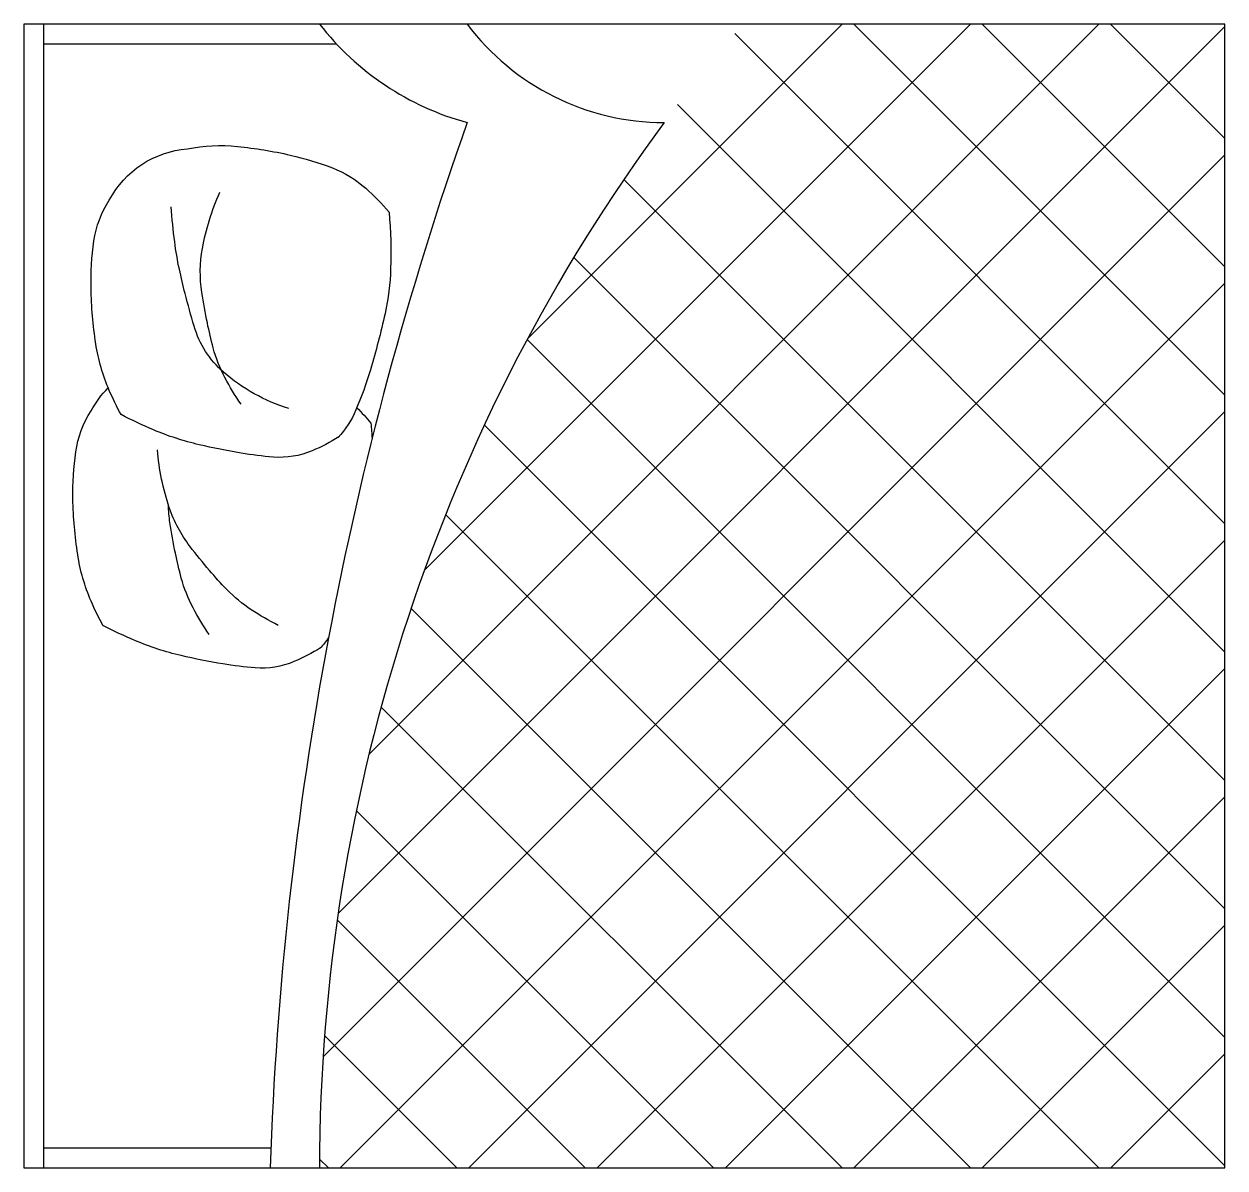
# Model space of a CAD drawing. Header units: millimetres. Extents: x -957.85 to -955.75, y 2728.14 to 2730.14.
import ezdxf

# ---------------------------------------------------------------- set-up
doc = ezdxf.new("R2010")
doc.units = ezdxf.units.MM
doc.header["$LTSCALE"] = 10
doc.layers.add('Móveis_camas', color=2, linetype='Continuous')

msp = doc.modelspace()

# ---------------------------------------------------------------- hatches: boundary and pattern name
at = {"layer": 'Móveis_camas'}
h = msp.add_hatch(dxfattribs=at)
h.set_pattern_fill('ANSI37', color=1, scale=0.05, style=0)
h.set_pattern_definition([(45, (-115.97059, 4.9783), (-0.1122532015, 0.1122532015), []), (135, (-115.97059, 4.9783), (-0.1122532015, -0.1122532015), [])])
h.paths.add_polyline_path([(-957.3343, 2728.1392), (-955.751, 2728.1392), (-955.751, 2730.1392), (-956.5944, 2730.1392, 0.17879)])

# ---------------------------------------------------------------- linework, layer by layer
for p, q in [((-957.8165, 2728.1392), (-957.8165, 2730.1392)), ((-957.8165, 2730.1048), (-957.3048, 2730.1048)), ((-957.4187, 2728.1737), (-957.8165, 2728.1737))]:
    msp.add_line(p, q, dxfattribs=at)
msp.add_lwpolyline([(-957.851, 2728.1392), (-955.751, 2728.1392), (-955.751, 2730.1392), (-957.851, 2730.1392)], close=True, dxfattribs=at)
for points in [[(-957.3343, 2730.1392, 0.162278), (-957.076, 2729.967, 0.076863), (-957.4204, 2728.1392, 0.100664)], [(-957.076, 2730.1392, 0.236068), (-956.7315, 2729.967, 0.160386), (-957.3343, 2728.1392, 0.205258)], [(-957.3007, 2729.4174, -0.040453), (-957.3471, 2729.3931, -0.121269), (-957.415, 2729.3821, -0.020937), (-957.4714, 2729.3891, -0.015911), (-957.5446, 2729.4037, -0.04249), (-957.6246, 2729.4297, -0.020654), (-957.6812, 2729.4563, -0.022056), (-957.7019, 2729.4987, -0.064376), (-957.7254, 2729.5803, -0.03352), (-957.7337, 2729.6774, -0.039598), (-957.7287, 2729.7599, -0.109626), (-957.7019, 2729.8314, -0.257026), (-957.5653, 2729.9209, -0.075208), (-957.4778, 2729.9252, -0.030275), (-957.3853, 2729.9101, -0.036967), (-957.3118, 2729.8877, -0.089016), (-957.2535, 2729.8521, -0.036988), (-957.2126, 2729.8101, -0.030345), (-957.2099, 2729.7117, -0.04596), (-957.2197, 2729.6332, -0.01901), (-957.2453, 2729.5348, -0.025886), (-957.2705, 2729.4646, -0.088683), (-957.3016, 2729.4164, -0.020726)], [(-957.3324, 2729.0488, -0.040453), (-957.3789, 2729.0245, -0.121269), (-957.4467, 2729.0135, -0.020937), (-957.5031, 2729.0205, -0.015911), (-957.5764, 2729.0351, -0.04249), (-957.6563, 2729.0611, -0.020654), (-957.7129, 2729.0877, -0.022056), (-957.7336, 2729.1302, -0.064376), (-957.7571, 2729.2117, -0.03352), (-957.7655, 2729.3089, -0.039598), (-957.7604, 2729.3913, -0.109626), (-957.7336, 2729.4628, -0.074587), (-957.7038, 2729.5032, -0.074587)], [(-957.269, 2729.4683, -0.02291), (-957.2443, 2729.4415, -0.00854), (-957.2424, 2729.4138, -0.00854)], [(-957.3184, 2729.0664, -0.036612), (-957.3333, 2729.0478)]]:
    msp.add_lwpolyline(points, format="xyb", dxfattribs=at)
at = {"layer": 'Móveis_camas', "color": 1}
for points in [[(-957.4715, 2729.4744, -0.028806), (-957.4996, 2729.521, -0.055645), (-957.5201, 2729.5731, -0.015363), (-957.5304, 2729.6166, -0.01263), (-957.54, 2729.6701, -0.082628), (-957.539, 2729.7467, -0.061291), (-957.5085, 2729.8451)], [(-957.3879, 2729.4669, -0.103492), (-957.5021, 2729.5306, -0.14369), (-957.5534, 2729.6107, -0.007817), (-957.5693, 2729.6682, -0.010698), (-957.5793, 2729.7105, -0.020146), (-957.5875, 2729.7584, -0.015912), (-957.5935, 2729.8195)], [(-957.4063, 2729.0879, -0.028806), (-957.4535, 2729.1151, -0.055645), (-957.4965, 2729.1508, -0.015363), (-957.5266, 2729.1839, -0.01263), (-957.5608, 2729.2262, -0.082628), (-957.5969, 2729.2938, -0.061291), (-957.6177, 2729.3946)], [(-957.5272, 2729.072, -0.028806), (-957.5554, 2729.1185, -0.055645), (-957.5759, 2729.1706, -0.015363), (-957.5862, 2729.2141, -0.01263), (-957.5958, 2729.2676, -0.033044), (-957.5984, 2729.2983, -0.061291)]]:
    msp.add_lwpolyline(points, format="xyb", dxfattribs=at)

doc.saveas('drawing.dxf')
